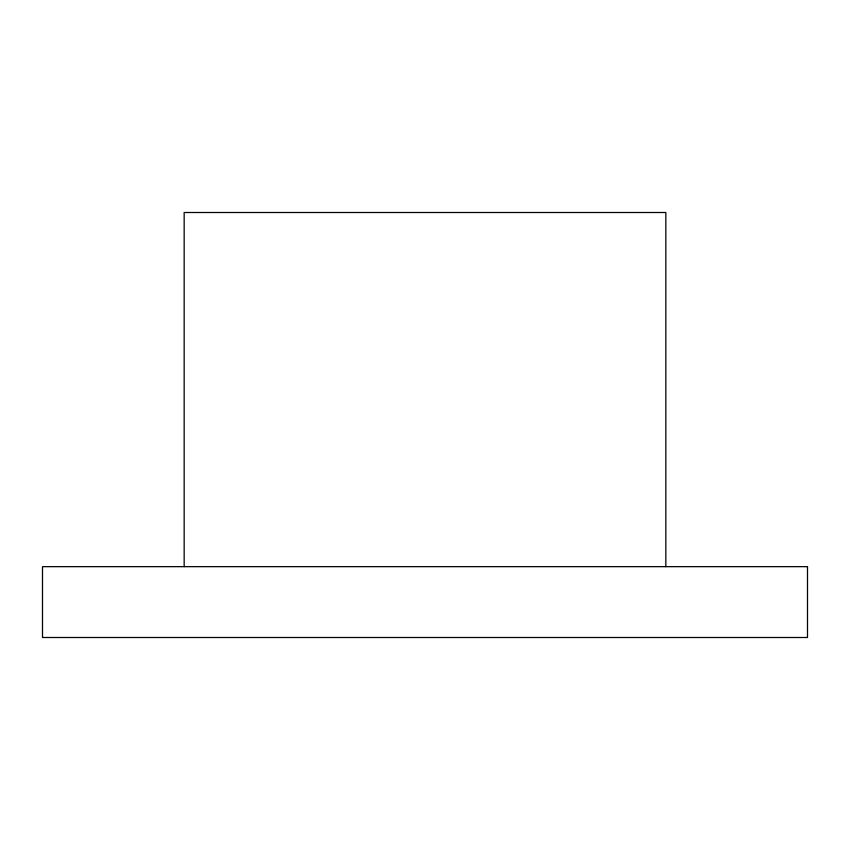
<?xml version="1.0" encoding="UTF-8"?>
<svg xmlns="http://www.w3.org/2000/svg" width="850" height="850" viewBox="0 0 850 850"><rect width="100%" height="100%" fill="white"/><g stroke="black" fill="none" stroke-linecap="round" stroke-linejoin="round"><path stroke-width="1.27" d="M665.837 566.663L665.837 212.5L184.163 212.5L184.163 566.663M807.5 566.663L42.5 566.663L42.5 637.5L807.5 637.5L807.5 566.663"/></g></svg>
